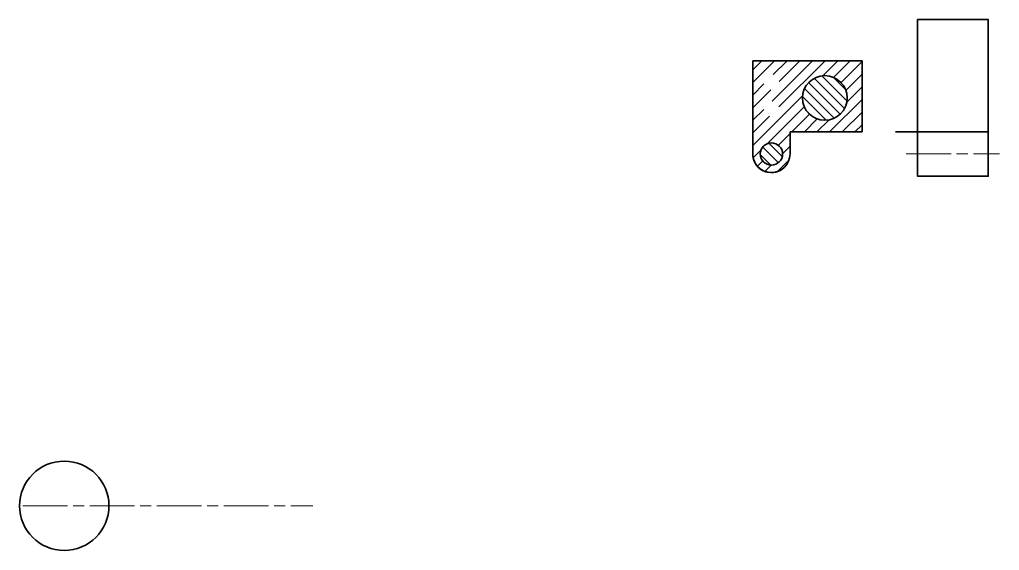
# Model space of a CAD drawing. Header units: millimetres. Extents: x 0 to 1511, y 0 to 853.
# Drawn here: x 920.4 to 1183.6, y 468.9 to 611.5 of the extents above; entities that cross this region are included whole.
import ezdxf

# ---------------------------------------------------------------- set-up
doc = ezdxf.new("R2010")
doc.units = ezdxf.units.MM
doc.linetypes.add('AM_ISO08W050', pattern=[18, 12, -1.5, 3, -1.5])
for name, color, linetype, lineweight in [('AM_7', 4, 'AM_ISO08W050', 15), ('AM_8', 1, 'Continuous', 15), ('основные', 7, 'Continuous', 35)]:
    doc.layers.add(name, color=color, linetype=linetype, lineweight=lineweight)

msp = doc.modelspace()

# ---------------------------------------------------------------- hatches: boundary and pattern name
at = {"layer": 'AM_8'}
h = msp.add_hatch(dxfattribs=at)
h.set_pattern_fill('_U', color=256, scale=2.4, angle=45, style=0, pattern_type=0)
h.set_pattern_definition([(45, (0, 0), (-1.6970563, 1.6970563), [])])
edge = h.paths.add_edge_path()
edge.add_arc((1122.334, 575.411), 5, 180, 360)
edge.add_line((1127.334, 575.411), (1127.334, 581.332))
edge.add_line((1127.334, 581.332), (1146.684, 581.332))
edge.add_line((1146.684, 581.332), (1146.684, 600.471))
edge.add_line((1146.684, 600.471), (1117.334, 600.471))
edge.add_line((1117.334, 600.471), (1117.334, 575.411))
edge = h.paths.add_edge_path(flags=16)
edge.add_arc((1122.334, 575.411), 3, -287.59401, 11.45916, ccw=False)
edge.add_arc((1122.334, 575.411), 3, 11.45916, 72.40599, ccw=False)
edge = h.paths.add_edge_path(flags=16)
edge.add_arc((1136.684, 590.471), 6, -184.21851, 11.45916, ccw=False)
edge.add_arc((1136.684, 590.471), 6, 11.45916, 175.78149, ccw=False)
edge = h.paths.add_edge_path(flags=16)
edge.add_arc((1122.334, 587.558), 2.067, -324.19205, 11.45916, ccw=False)
edge.add_arc((1122.334, 587.558), 2.067, 11.45916, 35.80795, ccw=False)
edge = h.paths.add_edge_path(flags=16)
edge.add_arc((1122.334, 594.734), 2.067, -35.57501, 191.45916, ccw=False)
edge.add_arc((1122.334, 594.734), 2.067, 191.45916, 324.42499, ccw=False)
h = msp.add_hatch(dxfattribs=at)
h.set_pattern_fill('ANSI31', color=256, scale=0.6, angle=90, style=0)
h.paths.add_polyline_path([(1125.334, 575.411, 1), (1119.334, 575.411, 1)])
h.paths.add_polyline_path([(1142.684, 590.471, 1), (1130.684, 590.471, 1)])

# ---------------------------------------------------------------- linework, layer by layer
at = {"layer": 'AM_7'}
for p, q in [((1158.576, 575.411), (1183.576, 575.411)), ((921.233, 480.875), (999.126, 480.875))]:
    msp.add_line(p, q, dxfattribs=at)
at = {"layer": 'основные'}
for p, q in [((1117.334, 575.411), (1117.334, 600.471)), ((1117.334, 600.471), (1120.025, 600.471)), ((1146.684, 600.471), (1120.025, 600.471)), ((1146.684, 590.471), (1146.684, 600.471)), ((1180.576, 602.531), (1180.576, 594.673)), ((1180.576, 596.471), (1180.576, 578.411)), ((1146.684, 590.471), (1146.684, 581.332)), ((1127.334, 575.411), (1127.334, 581.332)), ((1127.334, 581.332), (1146.684, 581.332)), ((1161.576, 581.332), (1155.684, 581.332)), ((1161.576, 581.332), (1180.576, 581.332)), ((1161.576, 581.332), (1180.576, 581.332)), ((1180.576, 572.411), (1180.576, 569.409)), ((1180.576, 569.409), (1161.576, 569.409))]:
    msp.add_line(p, q, dxfattribs=at)
for points in [[(1161.576, 608.531), (1161.576, 611.533), (1180.576, 611.533), (1180.576, 608.531)], [(1161.576, 602.531), (1161.576, 578.411)], [(1161.576, 572.411), (1161.576, 569.409), (1180.576, 569.409), (1180.576, 572.411)], [(1161.576, 572.411), (1161.576, 569.409), (1180.576, 569.409), (1180.576, 572.411)], [(1161.576, 572.411), (1161.576, 569.409), (1180.576, 569.409), (1180.576, 572.411)]]:
    msp.add_lwpolyline(points, dxfattribs=at)
msp.add_lwpolyline([(1161.576, 611.533), (1180.576, 611.533), (1180.576, 569.409), (1161.576, 569.409)], close=True, dxfattribs=at)
for centre, radius in [((1136.684, 590.471), 6), ((1122.334, 575.411), 3), ((932.383, 480.875), 12)]:
    msp.add_circle(centre, radius, dxfattribs=at)
for end in [307.99609, 0]:
    msp.add_arc((1122.334, 575.411), 5, 180, end, dxfattribs=at)

doc.saveas('drawing.dxf')
